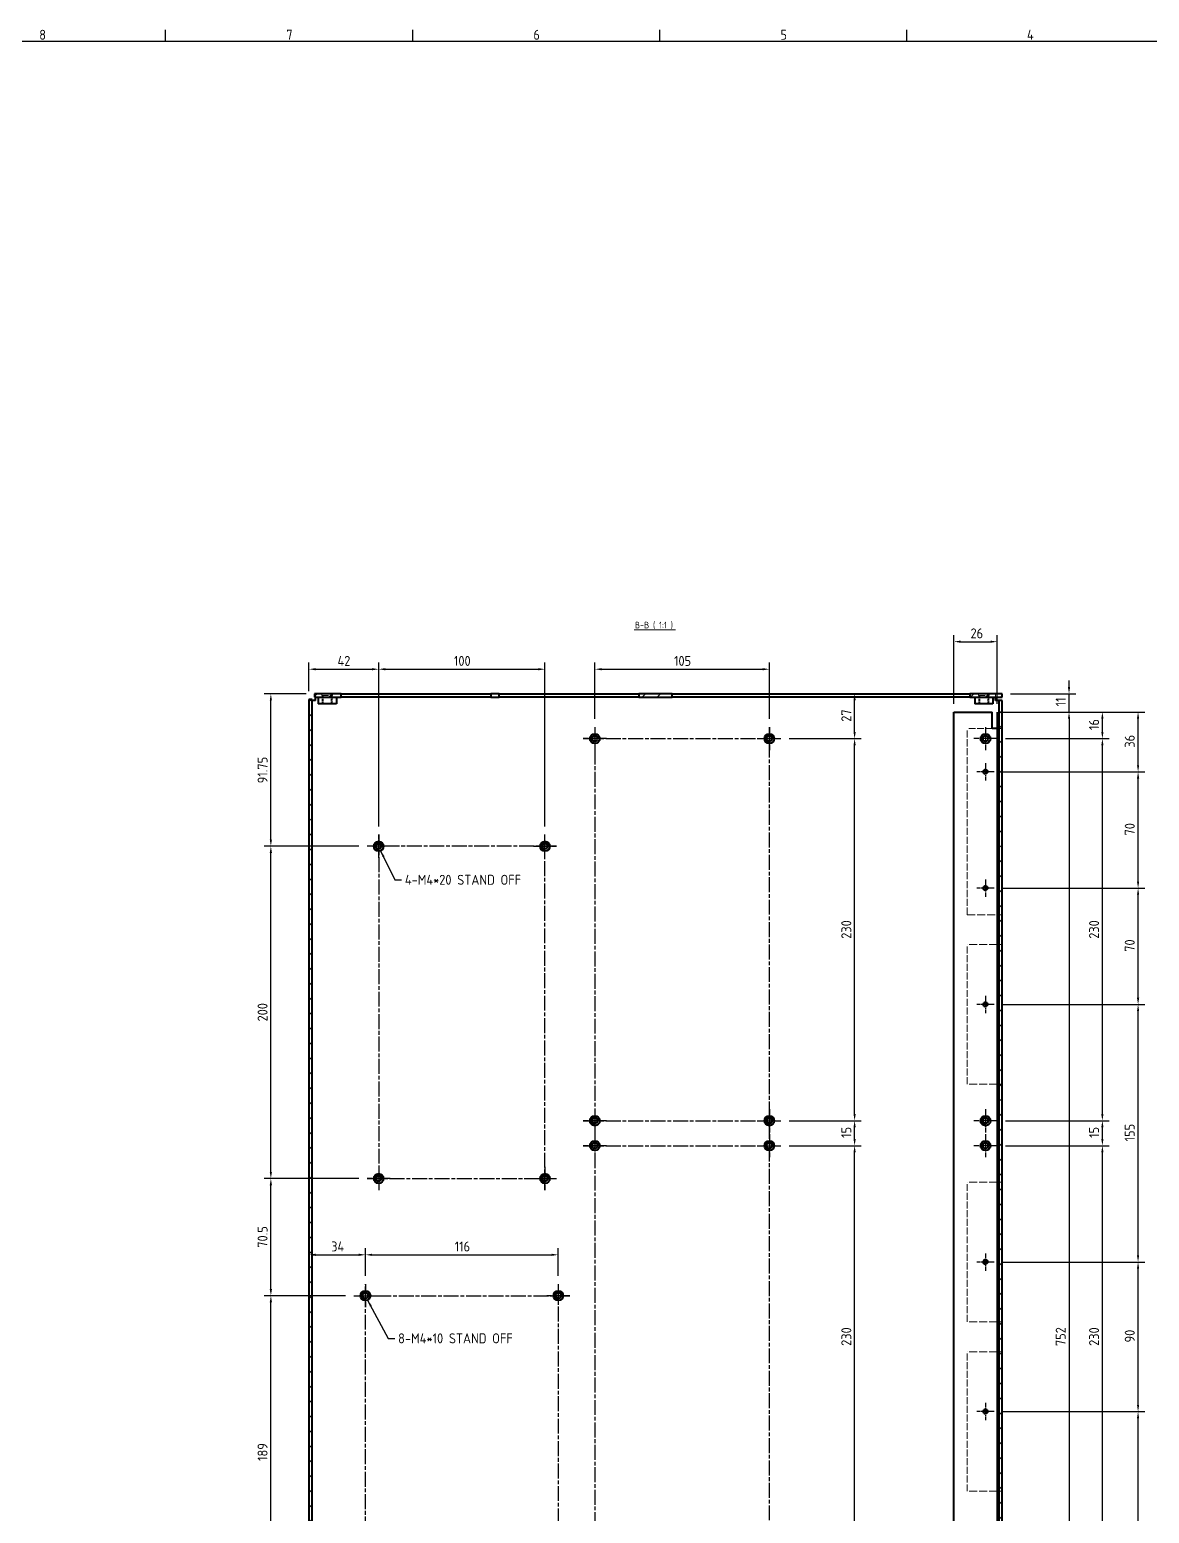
# Model space of a CAD drawing. Header units: millimetres. Extents: x 0 to 2378, y 0 to 1682.
# Drawn here: x 1256 to 1929, y 756 to 1649 of the extents above; entities that cross this region are included whole.
import ezdxf

# ---------------------------------------------------------------- set-up
doc = ezdxf.new("R2010")
doc.units = ezdxf.units.MM
doc.header["$LTSCALE"] = 2
doc.linetypes.add('CHAIN', pattern=[0.3543, 0.2362, -0.0295, 0.0591, -0.0295])
doc.linetypes.add('DASHED', pattern=[0.2067, 0.1654, -0.0413])
doc.layers.get('0').update_dxf_attribs({"color": 3, "lineweight": 25})
for name, color, linetype, lineweight in [('가려진 것(ISO)', 2, 'DASHED', 18), ('가시적인 것(ISO)', 3, 'Continuous', 40), ('가시적인 좁은 것(ISO)', 3, 'Continuous', 35), ('경계(ISO)', 7, 'Continuous', 25), ('기호(ISO)', 5, 'Continuous', 25), ('중심 표식(ISO)', 1, 'Continuous', 25), ('중심선(ISO)', 1, 'Continuous', 25), ('치수(ISO)', 2, 'Continuous', 25), ('해치(ISO)', 7, 'Continuous', 18)]:
    doc.layers.add(name, color=color, linetype=linetype, lineweight=lineweight)
doc.styles.add('문자 텍스트_M2B', font='isocp.shx')
doc.styles.add('치수 텍스트_PSTEK_POSCO', font='isocp.shx')
doc.styles.add('텍스트 스타일512', font='isocp.shx')
doc.dimstyles.new('치수_PSTEK_POSCO', dxfattribs={"dimscale": 2, "dimtxt": 3, "dimasz": 2, "dimexe": 2, "dimexo": 2.5, "dimgap": 1, "dimtad": 1, "dimrnd": 1e-08, "dimdsep": 46, "dimtxsty": '치수 텍스트_PSTEK_POSCO', "dimcen": 0.09, "dimdle": 10, "dimclrd": 7, "dimclre": 7, "dimclrt": 2, "dimadec": 1, "dimazin": 2, "dimtfac": 1, "dimtmove": 0, "dimatfit": 3, "dimfxl": 0, "dimtolj": 1, "dimlwd": -1, "dimlwe": -1, "dimarcsym": 0})
doc.dimstyles.new('치수_PSTEK_POSCO$7', dxfattribs={"dimscale": 2, "dimtxt": 3, "dimasz": 2, "dimexe": 2, "dimexo": 2.5, "dimgap": 1, "dimtad": 1, "dimrnd": 1e-08, "dimdsep": 46, "dimtxsty": '치수 텍스트_PSTEK_POSCO', "dimcen": 0.09, "dimdle": 10, "dimclrd": 7, "dimclre": 7, "dimclrt": 2, "dimadec": 1, "dimazin": 2, "dimtfac": 1, "dimtmove": 0, "dimatfit": 3, "dimfxl": 0, "dimtolj": 1, "dimlwd": -1, "dimlwe": -1, "dimarcsym": 0})

# ---------------------------------------------------------------- blocks, each defined once
blk = doc.blocks.new('경계 Default Border')
at = {"layer": '경계(ISO)'}
for p, q in [((668.81, 821), (668.81, 824.4)), ((743.12, 821), (743.12, 824.4)), ((817.44, 821), (817.44, 824.4)), ((891.75, 821), (891.75, 824.4))]:
    blk.add_line(p, q, dxfattribs=at)
at = {"layer": '경계(ISO)', "flags": 128}
blk.add_lwpolyline([(20, 20), (20, 821), (1169, 821), (1169, 20), (20, 20)], dxfattribs=at)
at = {"layer": '경계(ISO)', "color": 2, "char_height": 3, "attachment_point": 7, "style": '문자 텍스트_M2B'}
for s, insert in [('8', (630.8, 821.37)), ('7', (705.11, 821.39)), ('6', (779.43, 821.37)), ('5', (853.74, 821.37)), ('4', (927.88, 821.4))]:
    blk.add_mtext(s, dxfattribs=dict(at, insert=insert))
blk = doc.blocks.new('*D58')
at = {"layer": 'Defpoints', "color": 0, "transparency": 16777216}
for p in [(1700.83, 1263.92), (1595.83, 1229.1), (1700.83, 1229.1)]:
    blk.add_point(p, dxfattribs=at)
at = {"layer": '치수(ISO)', "color": 7, "transparency": 16777216}
for p, q in [((1595.83, 1234.1), (1595.83, 1267.92)), ((1599.83, 1263.92), (1696.83, 1263.92)), ((1700.83, 1234.1), (1700.83, 1267.92))]:
    blk.add_line(p, q, dxfattribs=at)
for points in [[(1599.83, 1264.58), (1599.83, 1263.25), (1595.83, 1263.92)], [(1696.83, 1264.58), (1696.83, 1263.25), (1700.83, 1263.92)]]:
    blk.add_solid(points, dxfattribs=at)
at = {"layer": '치수(ISO)', "color": 2, "transparency": 16777216, "insert": (1643.42, 1268.92), "char_height": 6, "attachment_point": 4, "style": '치수 텍스트_PSTEK_POSCO'}
blk.add_mtext('\\A1;105', dxfattribs=at)
blk = doc.blocks.new('*D60')
at = {"layer": 'Defpoints', "color": 0, "transparency": 16777216}
for p in [(1752.09, 1249.15), (1821.33, 1249.15), (1707.78, 1222.15)]:
    blk.add_point(p, dxfattribs=at)
at = {"layer": '치수(ISO)', "color": 7, "transparency": 16777216}
for p, q in [((1752.09, 1226.15), (1752.09, 1245.15)), ((1712.78, 1222.15), (1756.09, 1222.15))]:
    blk.add_line(p, q, dxfattribs=at)
for points in [[(1751.42, 1245.15), (1752.75, 1245.15), (1752.09, 1249.15)], [(1751.42, 1226.15), (1752.75, 1226.15), (1752.09, 1222.15)]]:
    blk.add_solid(points, dxfattribs=at)
at = {"layer": '치수(ISO)', "color": 2, "transparency": 16777216, "insert": (1747.09, 1232.3), "char_height": 6, "attachment_point": 4, "rotation": 90, "style": '치수 텍스트_PSTEK_POSCO'}
blk.add_mtext('\\A1;27', dxfattribs=at)
blk = doc.blocks.new('*D61')
at = {"layer": 'Defpoints', "color": 0, "transparency": 16777216}
for p in [(1707.78, 1222.15), (1752.09, 1222.15), (1707.78, 992.15)]:
    blk.add_point(p, dxfattribs=at)
at = {"layer": '치수(ISO)', "color": 7, "transparency": 16777216}
for p, q in [((1712.78, 1222.15), (1756.09, 1222.15)), ((1752.09, 996.15), (1752.09, 1218.15)), ((1712.78, 992.15), (1756.09, 992.15))]:
    blk.add_line(p, q, dxfattribs=at)
for points in [[(1751.42, 1218.15), (1752.75, 1218.15), (1752.09, 1222.15)], [(1751.42, 996.15), (1752.75, 996.15), (1752.09, 992.15)]]:
    blk.add_solid(points, dxfattribs=at)
at = {"layer": '치수(ISO)', "color": 2, "transparency": 16777216, "insert": (1747.09, 1101.69), "char_height": 6, "attachment_point": 4, "rotation": 90, "style": '치수 텍스트_PSTEK_POSCO'}
blk.add_mtext('\\A1;230', dxfattribs=at)
blk = doc.blocks.new('*D62')
at = {"layer": 'Defpoints', "color": 0, "transparency": 16777216}
for p in [(1707.78, 992.15), (1752.09, 992.15), (1707.78, 977.15)]:
    blk.add_point(p, dxfattribs=at)
at = {"layer": '치수(ISO)', "color": 7, "transparency": 16777216}
for p, q in [((1712.78, 992.15), (1756.09, 992.15)), ((1752.09, 981.15), (1752.09, 988.15)), ((1712.78, 977.15), (1756.09, 977.15))]:
    blk.add_line(p, q, dxfattribs=at)
for points in [[(1751.42, 988.15), (1752.75, 988.15), (1752.09, 992.15)], [(1751.42, 981.15), (1752.75, 981.15), (1752.09, 977.15)]]:
    blk.add_solid(points, dxfattribs=at)
at = {"layer": '치수(ISO)', "color": 2, "transparency": 16777216, "insert": (1747.09, 981.85), "char_height": 6, "attachment_point": 4, "rotation": 90, "style": '치수 텍스트_PSTEK_POSCO'}
blk.add_mtext('\\A1;15', dxfattribs=at)
blk = doc.blocks.new('*D63')
at = {"layer": 'Defpoints', "color": 0, "transparency": 16777216}
for p in [(1707.78, 977.15), (1752.09, 977.15), (1707.78, 747.15)]:
    blk.add_point(p, dxfattribs=at)
at = {"layer": '치수(ISO)', "color": 7, "transparency": 16777216}
for p, q in [((1712.78, 977.15), (1756.09, 977.15)), ((1752.09, 751.15), (1752.09, 973.15)), ((1712.78, 747.15), (1756.09, 747.15))]:
    blk.add_line(p, q, dxfattribs=at)
for points in [[(1751.42, 973.15), (1752.75, 973.15), (1752.09, 977.15)], [(1751.42, 751.15), (1752.75, 751.15), (1752.09, 747.15)]]:
    blk.add_solid(points, dxfattribs=at)
at = {"layer": '치수(ISO)', "color": 2, "transparency": 16777216, "insert": (1747.09, 856.69), "char_height": 6, "attachment_point": 4, "rotation": 90, "style": '치수 텍스트_PSTEK_POSCO'}
blk.add_mtext('\\A1;230', dxfattribs=at)
blk = doc.blocks.new('*D69')
at = {"layer": 'Defpoints', "color": 0, "transparency": 16777216}
for p in [(1837.83, 1280.5), (1811.83, 1238.15), (1837.83, 1238.15)]:
    blk.add_point(p, dxfattribs=at)
at = {"layer": '치수(ISO)', "color": 7, "transparency": 16777216}
for p, q in [((1811.83, 1243.15), (1811.83, 1284.5)), ((1815.83, 1280.5), (1833.83, 1280.5)), ((1837.83, 1243.15), (1837.83, 1284.5))]:
    blk.add_line(p, q, dxfattribs=at)
for points in [[(1815.83, 1281.17), (1815.83, 1279.83), (1811.83, 1280.5)], [(1833.83, 1281.17), (1833.83, 1279.83), (1837.83, 1280.5)]]:
    blk.add_solid(points, dxfattribs=at)
at = {"layer": '치수(ISO)', "color": 2, "transparency": 16777216, "insert": (1821.8, 1285.5), "char_height": 6, "attachment_point": 4, "style": '치수 텍스트_PSTEK_POSCO'}
blk.add_mtext('\\A1;26', dxfattribs=at)
blk = doc.blocks.new('*D70')
at = {"layer": 'Defpoints', "color": 0, "transparency": 16777216}
for p in [(1840.83, 1249.15), (1881.06, 1249.15), (1837.83, 1238.15)]:
    blk.add_point(p, dxfattribs=at)
at = {"layer": '치수(ISO)', "color": 7, "transparency": 16777216}
for p, q in [((1881.06, 1253.15), (1881.06, 1257.15)), ((1845.83, 1249.15), (1885.06, 1249.15)), ((1881.06, 1238.15), (1881.06, 1249.15)), ((1842.83, 1238.15), (1885.06, 1238.15)), ((1881.06, 1234.15), (1881.06, 1230.15))]:
    blk.add_line(p, q, dxfattribs=at)
for points in [[(1880.4, 1253.15), (1881.73, 1253.15), (1881.06, 1249.15)], [(1880.4, 1234.15), (1881.73, 1234.15), (1881.06, 1238.15)]]:
    blk.add_solid(points, dxfattribs=at)
at = {"layer": '치수(ISO)', "color": 2, "transparency": 16777216, "insert": (1876.06, 1241.55), "char_height": 6, "attachment_point": 4, "rotation": 90, "style": '치수 텍스트_PSTEK_POSCO'}
blk.add_mtext('\\A1;11', dxfattribs=at)
blk = doc.blocks.new('*D71')
at = {"layer": 'Defpoints', "color": 0, "transparency": 16777216}
for p in [(1834.83, 1238.15), (1835.83, 486.15), (1881.06, 486.15)]:
    blk.add_point(p, dxfattribs=at)
at = {"layer": '치수(ISO)', "color": 7, "transparency": 16777216}
for p, q in [((1839.83, 1238.15), (1885.06, 1238.15)), ((1881.06, 1234.15), (1881.06, 490.15)), ((1840.83, 486.15), (1885.06, 486.15))]:
    blk.add_line(p, q, dxfattribs=at)
for points in [[(1880.4, 1234.15), (1881.73, 1234.15), (1881.06, 1238.15)], [(1880.4, 490.15), (1881.73, 490.15), (1881.06, 486.15)]]:
    blk.add_solid(points, dxfattribs=at)
at = {"layer": '치수(ISO)', "color": 2, "transparency": 16777216, "insert": (1876.06, 856.57), "char_height": 6, "attachment_point": 4, "rotation": 90, "style": '치수 텍스트_PSTEK_POSCO'}
blk.add_mtext('\\A1;752', dxfattribs=at)
blk = doc.blocks.new('*D96')
at = {"layer": 'Defpoints', "color": 0, "transparency": 16777216}
for p in [(1400.94, 1249.15), (1427.24, 1249.15), (1458.88, 1157.4)]:
    blk.add_point(p, dxfattribs=at)
at = {"layer": '치수(ISO)', "color": 7, "transparency": 16777216}
for p, q in [((1422.24, 1249.15), (1396.94, 1249.15)), ((1400.94, 1161.4), (1400.94, 1245.15)), ((1453.88, 1157.4), (1396.94, 1157.4))]:
    blk.add_line(p, q, dxfattribs=at)
for points in [[(1400.27, 1245.15), (1401.61, 1245.15), (1400.94, 1249.15)], [(1400.27, 1161.4), (1401.61, 1161.4), (1400.94, 1157.4)]]:
    blk.add_solid(points, dxfattribs=at)
at = {"layer": '치수(ISO)', "color": 2, "transparency": 16777216, "insert": (1395.94, 1195.25), "char_height": 6, "attachment_point": 4, "rotation": 90, "style": '치수 텍스트_PSTEK_POSCO'}
blk.add_mtext('\\A1;91.75', dxfattribs=at)
blk = doc.blocks.new('*D97')
at = {"layer": 'Defpoints', "color": 0, "transparency": 16777216}
for p in [(1400.94, 1157.4), (1458.88, 1157.4), (1458.88, 957.4)]:
    blk.add_point(p, dxfattribs=at)
at = {"layer": '치수(ISO)', "color": 7, "transparency": 16777216}
for p, q in [((1453.88, 1157.4), (1396.94, 1157.4)), ((1400.94, 961.4), (1400.94, 1153.4)), ((1453.88, 957.4), (1396.94, 957.4))]:
    blk.add_line(p, q, dxfattribs=at)
for points in [[(1400.27, 1153.4), (1401.61, 1153.4), (1400.94, 1157.4)], [(1400.27, 961.4), (1401.61, 961.4), (1400.94, 957.4)]]:
    blk.add_solid(points, dxfattribs=at)
at = {"layer": '치수(ISO)', "color": 2, "transparency": 16777216, "insert": (1395.94, 1051.94), "char_height": 6, "attachment_point": 4, "rotation": 90, "style": '치수 텍스트_PSTEK_POSCO'}
blk.add_mtext('\\A1;200', dxfattribs=at)
blk = doc.blocks.new('*D98')
at = {"layer": 'Defpoints', "color": 0, "transparency": 16777216}
for p in [(1400.94, 957.4), (1458.88, 957.4), (1450.88, 886.9)]:
    blk.add_point(p, dxfattribs=at)
at = {"layer": '치수(ISO)', "color": 7, "transparency": 16777216}
for p, q in [((1453.88, 957.4), (1396.94, 957.4)), ((1400.94, 890.9), (1400.94, 953.4)), ((1445.88, 886.9), (1396.94, 886.9))]:
    blk.add_line(p, q, dxfattribs=at)
for points in [[(1400.27, 953.4), (1401.61, 953.4), (1400.94, 957.4)], [(1400.27, 890.9), (1401.61, 890.9), (1400.94, 886.9)]]:
    blk.add_solid(points, dxfattribs=at)
at = {"layer": '치수(ISO)', "color": 2, "transparency": 16777216, "insert": (1395.94, 915.75), "char_height": 6, "attachment_point": 4, "rotation": 90, "style": '치수 텍스트_PSTEK_POSCO'}
blk.add_mtext('\\A1;70.5', dxfattribs=at)
blk = doc.blocks.new('*D99')
at = {"layer": 'Defpoints', "color": 0, "transparency": 16777216}
for p in [(1400.94, 886.9), (1450.88, 886.9), (1450.88, 697.9)]:
    blk.add_point(p, dxfattribs=at)
at = {"layer": '치수(ISO)', "color": 7, "transparency": 16777216}
for p, q in [((1445.88, 886.9), (1396.94, 886.9)), ((1400.94, 701.9), (1400.94, 882.9)), ((1445.88, 697.9), (1396.94, 697.9))]:
    blk.add_line(p, q, dxfattribs=at)
for points in [[(1400.27, 882.9), (1401.61, 882.9), (1400.94, 886.9)], [(1400.27, 701.9), (1401.61, 701.9), (1400.94, 697.9)]]:
    blk.add_solid(points, dxfattribs=at)
at = {"layer": '치수(ISO)', "color": 2, "transparency": 16777216, "insert": (1395.94, 787.41), "char_height": 6, "attachment_point": 4, "rotation": 90, "style": '치수 텍스트_PSTEK_POSCO'}
blk.add_mtext('\\A1;189', dxfattribs=at)
blk = doc.blocks.new('*D100')
at = {"layer": 'Defpoints', "color": 0, "transparency": 16777216}
for p in [(1465.83, 1263.92), (1423.83, 1245.74), (1465.83, 1164.35)]:
    blk.add_point(p, dxfattribs=at)
at = {"layer": '치수(ISO)', "color": 7, "transparency": 16777216}
for p, q in [((1423.83, 1250.74), (1423.83, 1267.92)), ((1427.83, 1263.92), (1461.83, 1263.92)), ((1465.83, 1169.35), (1465.83, 1267.92))]:
    blk.add_line(p, q, dxfattribs=at)
for points in [[(1427.83, 1264.58), (1427.83, 1263.25), (1423.83, 1263.92)], [(1461.83, 1264.58), (1461.83, 1263.25), (1465.83, 1263.92)]]:
    blk.add_solid(points, dxfattribs=at)
at = {"layer": '치수(ISO)', "color": 2, "transparency": 16777216, "insert": (1441.03, 1268.92), "char_height": 6, "attachment_point": 4, "style": '치수 텍스트_PSTEK_POSCO'}
blk.add_mtext('\\A1;42', dxfattribs=at)
blk = doc.blocks.new('*D101')
at = {"layer": 'Defpoints', "color": 0, "transparency": 16777216}
for p in [(1565.83, 1263.92), (1465.83, 1164.35), (1565.83, 1164.35)]:
    blk.add_point(p, dxfattribs=at)
at = {"layer": '치수(ISO)', "color": 7, "transparency": 16777216}
for p, q in [((1465.83, 1169.35), (1465.83, 1267.92)), ((1469.83, 1263.92), (1561.83, 1263.92)), ((1565.83, 1169.35), (1565.83, 1267.92))]:
    blk.add_line(p, q, dxfattribs=at)
for points in [[(1469.83, 1264.58), (1469.83, 1263.25), (1465.83, 1263.92)], [(1561.83, 1264.58), (1561.83, 1263.25), (1565.83, 1263.92)]]:
    blk.add_solid(points, dxfattribs=at)
at = {"layer": '치수(ISO)', "color": 2, "transparency": 16777216, "insert": (1511.04, 1268.92), "char_height": 6, "attachment_point": 4, "style": '치수 텍스트_PSTEK_POSCO'}
blk.add_mtext('\\A1;100', dxfattribs=at)
blk = doc.blocks.new('*D102')
at = {"layer": 'Defpoints', "color": 0, "transparency": 16777216}
for p in [(1423.83, 1245.74), (1457.83, 911.5), (1457.83, 893.85)]:
    blk.add_point(p, dxfattribs=at)
at = {"layer": '치수(ISO)', "color": 7, "transparency": 16777216}
for p, q in [((1427.83, 911.5), (1453.83, 911.5)), ((1457.83, 898.85), (1457.83, 915.5))]:
    blk.add_line(p, q, dxfattribs=at)
for points in [[(1427.83, 912.16), (1427.83, 910.83), (1423.83, 911.5)], [(1453.83, 912.16), (1453.83, 910.83), (1457.83, 911.5)]]:
    blk.add_solid(points, dxfattribs=at)
at = {"layer": '치수(ISO)', "color": 2, "transparency": 16777216, "insert": (1437.21, 916.5), "char_height": 6, "attachment_point": 4, "style": '치수 텍스트_PSTEK_POSCO'}
blk.add_mtext('\\A1;34', dxfattribs=at)
blk = doc.blocks.new('*D103')
at = {"layer": 'Defpoints', "color": 0, "transparency": 16777216}
for p in [(1573.83, 911.5), (1457.83, 893.85), (1573.83, 893.85)]:
    blk.add_point(p, dxfattribs=at)
at = {"layer": '치수(ISO)', "color": 7, "transparency": 16777216}
for p, q in [((1457.83, 898.85), (1457.83, 915.5)), ((1461.83, 911.5), (1569.83, 911.5)), ((1573.83, 898.85), (1573.83, 915.5))]:
    blk.add_line(p, q, dxfattribs=at)
for points in [[(1461.83, 912.16), (1461.83, 910.83), (1457.83, 911.5)], [(1569.83, 912.16), (1569.83, 910.83), (1573.83, 911.5)]]:
    blk.add_solid(points, dxfattribs=at)
at = {"layer": '치수(ISO)', "color": 2, "transparency": 16777216, "insert": (1511.5, 916.5), "char_height": 6, "attachment_point": 4, "style": '치수 텍스트_PSTEK_POSCO'}
blk.add_mtext('\\A1;116', dxfattribs=at)
blk = doc.blocks.new('*D108')
at = {"layer": 'Defpoints', "color": 0, "transparency": 16777216}
for p in [(1837.78, 977.15), (1901.13, 977.15), (1837.78, 747.15)]:
    blk.add_point(p, dxfattribs=at)
at = {"layer": '치수(ISO)', "color": 7, "transparency": 16777216}
for p, q in [((1842.78, 977.15), (1905.13, 977.15)), ((1901.13, 751.15), (1901.13, 973.15)), ((1842.78, 747.15), (1905.13, 747.15))]:
    blk.add_line(p, q, dxfattribs=at)
for points in [[(1900.46, 973.15), (1901.8, 973.15), (1901.13, 977.15)], [(1900.46, 751.15), (1901.8, 751.15), (1901.13, 747.15)]]:
    blk.add_solid(points, dxfattribs=at)
at = {"layer": '치수(ISO)', "color": 2, "transparency": 16777216, "insert": (1896.13, 856.69), "char_height": 6, "attachment_point": 4, "rotation": 90, "style": '치수 텍스트_PSTEK_POSCO'}
blk.add_mtext('\\A1;230', dxfattribs=at)
blk = doc.blocks.new('*D109')
at = {"layer": 'Defpoints', "color": 0, "transparency": 16777216}
for p in [(1837.78, 992.15), (1901.13, 992.15), (1837.78, 977.15)]:
    blk.add_point(p, dxfattribs=at)
at = {"layer": '치수(ISO)', "color": 7, "transparency": 16777216}
for p, q in [((1842.78, 992.15), (1905.13, 992.15)), ((1901.13, 981.15), (1901.13, 988.15)), ((1842.78, 977.15), (1905.13, 977.15))]:
    blk.add_line(p, q, dxfattribs=at)
for points in [[(1900.46, 988.15), (1901.8, 988.15), (1901.13, 992.15)], [(1900.46, 981.15), (1901.8, 981.15), (1901.13, 977.15)]]:
    blk.add_solid(points, dxfattribs=at)
at = {"layer": '치수(ISO)', "color": 2, "transparency": 16777216, "insert": (1896.13, 981.85), "char_height": 6, "attachment_point": 4, "rotation": 90, "style": '치수 텍스트_PSTEK_POSCO'}
blk.add_mtext('\\A1;15', dxfattribs=at)
blk = doc.blocks.new('*D110')
at = {"layer": 'Defpoints', "color": 0, "transparency": 16777216}
for p in [(1837.78, 1222.15), (1901.13, 1222.15), (1837.78, 992.15)]:
    blk.add_point(p, dxfattribs=at)
at = {"layer": '치수(ISO)', "color": 7, "transparency": 16777216}
for p, q in [((1842.78, 1222.15), (1905.13, 1222.15)), ((1901.13, 996.15), (1901.13, 1218.15)), ((1842.78, 992.15), (1905.13, 992.15))]:
    blk.add_line(p, q, dxfattribs=at)
for points in [[(1900.46, 1218.15), (1901.8, 1218.15), (1901.13, 1222.15)], [(1900.46, 996.15), (1901.8, 996.15), (1901.13, 992.15)]]:
    blk.add_solid(points, dxfattribs=at)
at = {"layer": '치수(ISO)', "color": 2, "transparency": 16777216, "insert": (1896.13, 1101.69), "char_height": 6, "attachment_point": 4, "rotation": 90, "style": '치수 텍스트_PSTEK_POSCO'}
blk.add_mtext('\\A1;230', dxfattribs=at)
blk = doc.blocks.new('*D111')
at = {"layer": 'Defpoints', "color": 0, "transparency": 16777216}
for p in [(1834.83, 1238.15), (1901.13, 1238.15), (1837.78, 1222.15)]:
    blk.add_point(p, dxfattribs=at)
at = {"layer": '치수(ISO)', "color": 7, "transparency": 16777216}
for p, q in [((1839.83, 1238.15), (1905.13, 1238.15)), ((1901.13, 1226.15), (1901.13, 1234.15)), ((1842.78, 1222.15), (1905.13, 1222.15))]:
    blk.add_line(p, q, dxfattribs=at)
for points in [[(1900.46, 1234.15), (1901.8, 1234.15), (1901.13, 1238.15)], [(1900.46, 1226.15), (1901.8, 1226.15), (1901.13, 1222.15)]]:
    blk.add_solid(points, dxfattribs=at)
at = {"layer": '치수(ISO)', "color": 2, "transparency": 16777216, "insert": (1896.13, 1227.32), "char_height": 6, "attachment_point": 4, "rotation": 90, "style": '치수 텍스트_PSTEK_POSCO'}
blk.add_mtext('\\A1;16', dxfattribs=at)
blk = doc.blocks.new('*D115')
at = {"layer": 'Defpoints', "color": 0, "transparency": 16777216}
for p in [(1836.06, 817.15), (1922.59, 817.15), (1836.06, 662.15)]:
    blk.add_point(p, dxfattribs=at)
at = {"layer": '치수(ISO)', "color": 7, "transparency": 16777216}
for p, q in [((1841.06, 817.15), (1926.59, 817.15)), ((1922.59, 666.15), (1922.59, 813.15)), ((1841.06, 662.15), (1926.59, 662.15))]:
    blk.add_line(p, q, dxfattribs=at)
for points in [[(1921.93, 813.15), (1923.26, 813.15), (1922.59, 817.15)], [(1921.93, 666.15), (1923.26, 666.15), (1922.59, 662.15)]]:
    blk.add_solid(points, dxfattribs=at)
at = {"layer": '치수(ISO)', "color": 2, "transparency": 16777216, "insert": (1917.59, 734.75), "char_height": 6, "attachment_point": 4, "rotation": 90, "style": '치수 텍스트_PSTEK_POSCO'}
blk.add_mtext('\\A1;155', dxfattribs=at)
blk = doc.blocks.new('*D116')
at = {"layer": 'Defpoints', "color": 0, "transparency": 16777216}
for p in [(1836.06, 907.15), (1922.59, 907.15), (1836.06, 817.15)]:
    blk.add_point(p, dxfattribs=at)
at = {"layer": '치수(ISO)', "color": 7, "transparency": 16777216}
for p, q in [((1841.06, 907.15), (1926.59, 907.15)), ((1922.59, 821.15), (1922.59, 903.15)), ((1841.06, 817.15), (1926.59, 817.15))]:
    blk.add_line(p, q, dxfattribs=at)
for points in [[(1921.93, 903.15), (1923.26, 903.15), (1922.59, 907.15)], [(1921.93, 821.15), (1923.26, 821.15), (1922.59, 817.15)]]:
    blk.add_solid(points, dxfattribs=at)
at = {"layer": '치수(ISO)', "color": 2, "transparency": 16777216, "insert": (1917.59, 858.75), "char_height": 6, "attachment_point": 4, "rotation": 90, "style": '치수 텍스트_PSTEK_POSCO'}
blk.add_mtext('\\A1;90', dxfattribs=at)
blk = doc.blocks.new('*D117')
at = {"layer": 'Defpoints', "color": 0, "transparency": 16777216}
for p in [(1836.06, 1062.15), (1922.59, 1062.15), (1836.06, 907.15)]:
    blk.add_point(p, dxfattribs=at)
at = {"layer": '치수(ISO)', "color": 7, "transparency": 16777216}
for p, q in [((1841.06, 1062.15), (1926.59, 1062.15)), ((1922.59, 911.15), (1922.59, 1058.15)), ((1841.06, 907.15), (1926.59, 907.15))]:
    blk.add_line(p, q, dxfattribs=at)
for points in [[(1921.93, 1058.15), (1923.26, 1058.15), (1922.59, 1062.15)], [(1921.93, 911.15), (1923.26, 911.15), (1922.59, 907.15)]]:
    blk.add_solid(points, dxfattribs=at)
at = {"layer": '치수(ISO)', "color": 2, "transparency": 16777216, "insert": (1917.59, 979.75), "char_height": 6, "attachment_point": 4, "rotation": 90, "style": '치수 텍스트_PSTEK_POSCO'}
blk.add_mtext('\\A1;155', dxfattribs=at)
blk = doc.blocks.new('*D118')
at = {"layer": 'Defpoints', "color": 0, "transparency": 16777216}
for p in [(1836.06, 1132.15), (1922.59, 1132.15), (1836.06, 1062.15)]:
    blk.add_point(p, dxfattribs=at)
at = {"layer": '치수(ISO)', "color": 7, "transparency": 16777216}
for p, q in [((1841.06, 1132.15), (1926.59, 1132.15)), ((1922.59, 1066.15), (1922.59, 1128.15)), ((1841.06, 1062.15), (1926.59, 1062.15))]:
    blk.add_line(p, q, dxfattribs=at)
for points in [[(1921.93, 1128.15), (1923.26, 1128.15), (1922.59, 1132.15)], [(1921.93, 1066.15), (1923.26, 1066.15), (1922.59, 1062.15)]]:
    blk.add_solid(points, dxfattribs=at)
at = {"layer": '치수(ISO)', "color": 2, "transparency": 16777216, "insert": (1917.59, 1093.87), "char_height": 6, "attachment_point": 4, "rotation": 90, "style": '치수 텍스트_PSTEK_POSCO'}
blk.add_mtext('\\A1;70', dxfattribs=at)
blk = doc.blocks.new('*D119')
at = {"layer": 'Defpoints', "color": 0, "transparency": 16777216}
for p in [(1836.06, 1202.15), (1922.59, 1202.15), (1836.06, 1132.15)]:
    blk.add_point(p, dxfattribs=at)
at = {"layer": '치수(ISO)', "color": 7, "transparency": 16777216}
for p, q in [((1841.06, 1202.15), (1926.59, 1202.15)), ((1922.59, 1136.15), (1922.59, 1198.15)), ((1841.06, 1132.15), (1926.59, 1132.15))]:
    blk.add_line(p, q, dxfattribs=at)
for points in [[(1921.93, 1198.15), (1923.26, 1198.15), (1922.59, 1202.15)], [(1921.93, 1136.15), (1923.26, 1136.15), (1922.59, 1132.15)]]:
    blk.add_solid(points, dxfattribs=at)
at = {"layer": '치수(ISO)', "color": 2, "transparency": 16777216, "insert": (1917.59, 1163.87), "char_height": 6, "attachment_point": 4, "rotation": 90, "style": '치수 텍스트_PSTEK_POSCO'}
blk.add_mtext('\\A1;70', dxfattribs=at)
blk = doc.blocks.new('*D120')
at = {"layer": 'Defpoints', "color": 0, "transparency": 16777216}
for p in [(1834.83, 1238.15), (1922.59, 1238.15), (1836.06, 1202.15)]:
    blk.add_point(p, dxfattribs=at)
at = {"layer": '치수(ISO)', "color": 7, "transparency": 16777216}
for p, q in [((1839.83, 1238.15), (1926.59, 1238.15)), ((1922.59, 1206.15), (1922.59, 1234.15)), ((1841.06, 1202.15), (1926.59, 1202.15))]:
    blk.add_line(p, q, dxfattribs=at)
for points in [[(1921.93, 1234.15), (1923.26, 1234.15), (1922.59, 1238.15)], [(1921.93, 1206.15), (1923.26, 1206.15), (1922.59, 1202.15)]]:
    blk.add_solid(points, dxfattribs=at)
at = {"layer": '치수(ISO)', "color": 2, "transparency": 16777216, "insert": (1917.59, 1216.72), "char_height": 6, "attachment_point": 4, "rotation": 90, "style": '치수 텍스트_PSTEK_POSCO'}
blk.add_mtext('\\A1;36', dxfattribs=at)

msp = doc.modelspace()

# ---------------------------------------------------------------- hatches: boundary and pattern name
at = {"layer": '해치(ISO)'}
h = msp.add_hatch(dxfattribs=at)
h.set_pattern_fill('ANSI31', color=256, scale=50.8, style=0)
h.set_pattern_definition([(45, (0, 0), (-4.490128, 4.490128), [])])
h.paths.add_polyline_path([(1443.326, 1249.152), (1427.241, 1249.152), (1427.241, 1247.152), (1443.326, 1247.152)])
h.paths.add_polyline_path([(1622.326, 1247.152), (1642.326, 1247.152), (1642.326, 1249.152), (1622.326, 1249.152)])
h.paths.add_polyline_path([(1821.326, 1247.152), (1840.826, 1247.152), (1840.826, 1249.152), (1821.326, 1249.152)])
h.paths.add_polyline_path([(1821.326, 367.652), (1821.326, 365.652), (1840.826, 365.652), (1840.826, 367.652)])
h.paths.add_polyline_path([(1642.326, 365.652), (1642.326, 367.652), (1622.326, 367.652), (1622.326, 365.652)])
h.paths.add_polyline_path([(1423.826, 1245.737), (1423.826, 369.066), (1425.826, 369.066), (1425.826, 1245.737)])
h.paths.add_polyline_path([(1427.241, 367.652), (1427.241, 365.652), (1443.326, 365.652), (1443.326, 367.652)])
h.paths.add_polyline_path([(1838.826, 369.652), (1840.826, 369.652), (1840.826, 1245.152), (1838.826, 1245.152)])

# ---------------------------------------------------------------- linework, layer by layer
at = {"layer": '가려진 것(ISO)', "ltscale": 1.904597}
for p, q in [((1425.826, 1245.152), (1423.826, 1245.152)), ((1427.826, 1247.152), (1427.826, 1249.152)), ((1836.826, 1247.152), (1836.826, 1249.152)), ((1840.826, 1228.152), (1838.826, 1228.152)), ((1838.826, 1116.152), (1840.826, 1116.152)), ((1840.826, 1098.152), (1838.826, 1098.152)), ((1838.826, 1014.152), (1840.826, 1014.152)), ((1840.826, 955.152), (1838.826, 955.152)), ((1838.826, 871.152), (1840.826, 871.152)), ((1840.826, 853.152), (1838.826, 853.152)), ((1838.826, 769.152), (1840.826, 769.152))]:
    msp.add_line(p, q, dxfattribs=at)
at = {"layer": '가려진 것(ISO)', "ltscale": 0.952248}
for p, q in [((1431.576, 1248.152), (1431.576, 1249.152)), ((1438.076, 1248.152), (1438.076, 1249.152)), ((1826.576, 1248.152), (1826.576, 1249.152)), ((1833.076, 1248.152), (1833.076, 1249.152))]:
    msp.add_line(p, q, dxfattribs=at)
at = {"layer": '가려진 것(ISO)', "ltscale": 12.349028}
for p, q in [((1431.576, 1248.152), (1438.076, 1248.152)), ((1826.576, 1248.152), (1833.076, 1248.152))]:
    msp.add_line(p, q, dxfattribs=at)
at = {"layer": '가려진 것(ISO)', "ltscale": 4.761642}
for p, q in [((1431.826, 1248.152), (1431.826, 1243.152)), ((1432.368, 1248.152), (1432.368, 1243.152)), ((1437.285, 1248.152), (1437.285, 1243.152)), ((1437.826, 1243.152), (1437.826, 1248.152)), ((1826.826, 1248.152), (1826.826, 1243.152)), ((1827.368, 1248.152), (1827.368, 1243.152)), ((1832.285, 1248.152), (1832.285, 1243.152)), ((1832.826, 1243.152), (1832.826, 1248.152))]:
    msp.add_line(p, q, dxfattribs=at)
at = {"layer": '가려진 것(ISO)', "ltscale": 12.901145}
msp.add_line((1819.826, 1116.152), (1819.826, 1228.152), dxfattribs=at)
at = {"layer": '가려진 것(ISO)', "ltscale": 12.094824}
msp.add_line((1834.826, 1228.152), (1819.826, 1228.152), dxfattribs=at)
at = {"layer": '가려진 것(ISO)', "ltscale": 14.513788}
for p, q in [((1819.826, 1116.152), (1837.826, 1116.152)), ((1837.826, 1098.152), (1819.826, 1098.152)), ((1837.826, 1014.152), (1819.826, 1014.152)), ((1837.826, 955.152), (1819.826, 955.152)), ((1837.826, 871.152), (1819.826, 871.152)), ((1837.826, 853.152), (1819.826, 853.152)), ((1837.826, 769.152), (1819.826, 769.152))]:
    msp.add_line(p, q, dxfattribs=at)
at = {"layer": '가려진 것(ISO)', "ltscale": 12.699565}
for p, q in [((1819.826, 1014.152), (1819.826, 1098.152)), ((1819.826, 871.152), (1819.826, 955.152)), ((1819.826, 769.152), (1819.826, 853.152))]:
    msp.add_line(p, q, dxfattribs=at)
at = {"layer": '가시적인 것(ISO)'}
for p, q in [((1423.826, 1245.737), (1423.826, 369.066)), ((1425.826, 1245.737), (1423.826, 1245.737)), ((1425.826, 369.066), (1425.826, 1245.737)), ((1427.826, 1245.152), (1425.826, 1245.152)), ((1443.326, 1249.152), (1427.241, 1249.152)), ((1427.241, 1249.152), (1427.241, 1247.152)), ((1427.241, 1247.152), (1443.326, 1247.152)), ((1427.826, 1245.152), (1427.826, 1247.152)), ((1429.326, 1247.152), (1429.326, 1243.152)), ((1440.326, 1243.152), (1429.326, 1243.152)), ((1440.326, 1247.152), (1440.326, 1243.152)), ((1443.326, 1247.152), (1443.326, 1249.152)), ((1443.326, 1249.152), (1533.326, 1249.152)), ((1533.326, 1247.152), (1443.326, 1247.152)), ((1538.326, 1249.152), (1533.326, 1249.152)), ((1533.326, 1249.152), (1533.326, 1247.152)), ((1533.326, 1247.152), (1538.326, 1247.152)), ((1538.326, 1247.152), (1538.326, 1249.152)), ((1538.326, 1249.152), (1622.326, 1249.152)), ((1622.326, 1247.152), (1538.326, 1247.152)), ((1642.326, 1249.152), (1622.326, 1249.152)), ((1622.326, 1249.152), (1622.326, 1247.152)), ((1622.326, 1247.152), (1642.326, 1247.152)), ((1642.326, 1247.152), (1642.326, 1249.152)), ((1642.326, 1249.152), (1821.326, 1249.152)), ((1821.326, 1247.152), (1642.326, 1247.152)), ((1840.826, 1249.152), (1821.326, 1249.152)), ((1821.326, 1249.152), (1821.326, 1247.152)), ((1821.326, 1247.152), (1840.826, 1247.152)), ((1824.326, 1247.152), (1824.326, 1243.152)), ((1835.326, 1243.152), (1824.326, 1243.152)), ((1835.326, 1247.152), (1835.326, 1243.152)), ((1836.826, 1245.152), (1836.826, 1247.152)), ((1838.826, 1245.152), (1836.826, 1245.152)), ((1840.826, 1245.152), (1838.826, 1245.152)), ((1838.826, 1245.152), (1838.826, 369.652)), ((1840.826, 1247.152), (1840.826, 1249.152)), ((1840.826, 369.652), (1840.826, 1245.152)), ((1811.826, 1238.152), (1834.826, 1238.152)), ((1811.826, 486.152), (1811.826, 1238.152)), ((1834.826, 1228.152), (1834.826, 1238.152)), ((1837.826, 1238.152), (1837.826, 1228.152)), ((1837.826, 1228.152), (1834.826, 1228.152)), ((1837.826, 1228.152), (1838.826, 1228.152)), ((1837.826, 1228.152), (1837.826, 496.152)), ((1838.826, 1116.152), (1837.826, 1116.152)), ((1837.826, 1098.152), (1838.826, 1098.152)), ((1838.826, 1014.152), (1837.826, 1014.152)), ((1837.826, 955.152), (1838.826, 955.152)), ((1838.826, 871.152), (1837.826, 871.152)), ((1837.826, 853.152), (1838.826, 853.152)), ((1838.826, 769.152), (1837.826, 769.152))]:
    msp.add_line(p, q, dxfattribs=at)
for centre, radius in [((1595.826, 1222.152), 2.95), ((1595.826, 1222.152), 1.621), ((1700.826, 1222.152), 2.95), ((1700.826, 1222.152), 1.621), ((1830.826, 1222.152), 2.95), ((1830.826, 1222.152), 1.621), ((1830.826, 1202.152), 1.23), ((1465.826, 1157.402), 2.95), ((1465.826, 1157.402), 1.621), ((1565.826, 1157.402), 2.95), ((1565.826, 1157.402), 1.621), ((1830.826, 1132.152), 1.23), ((1830.826, 1062.152), 1.23), ((1595.826, 992.152), 2.95), ((1595.826, 992.152), 1.621), ((1700.826, 992.152), 2.95), ((1700.826, 992.152), 1.621), ((1830.826, 992.152), 2.95), ((1830.826, 992.152), 1.621), ((1595.826, 977.152), 2.95), ((1595.826, 977.152), 1.621), ((1700.826, 977.152), 2.95), ((1700.826, 977.152), 1.621), ((1830.826, 977.152), 2.95), ((1830.826, 977.152), 1.621), ((1465.826, 957.402), 2.95), ((1465.826, 957.402), 1.621), ((1565.826, 957.402), 2.95), ((1565.826, 957.402), 1.621), ((1830.826, 907.152), 1.23), ((1457.826, 886.902), 2.95), ((1457.826, 886.902), 1.621), ((1573.826, 886.902), 2.95), ((1573.826, 886.902), 1.621), ((1830.826, 817.152), 1.23)]:
    msp.add_circle(centre, radius, dxfattribs=at)
at = {"layer": '가시적인 좁은 것(ISO)'}
for centre, radius in [((1595.826, 1222.152), 2), ((1700.826, 1222.152), 2), ((1830.826, 1222.152), 2), ((1830.826, 1202.152), 1.5), ((1465.826, 1157.402), 2), ((1565.826, 1157.402), 2), ((1830.826, 1132.152), 1.5), ((1830.826, 1062.152), 1.5), ((1595.826, 992.152), 2), ((1700.826, 992.152), 2), ((1830.826, 992.152), 2), ((1595.826, 977.152), 2), ((1700.826, 977.152), 2), ((1830.826, 977.152), 2), ((1465.826, 957.402), 2), ((1565.826, 957.402), 2), ((1830.826, 907.152), 1.5), ((1457.826, 886.902), 2), ((1573.826, 886.902), 2), ((1830.826, 817.152), 1.5)]:
    msp.add_arc(centre, radius, 350, 260, dxfattribs=at)
at = {"layer": '기호(ISO)', "color": 7, "lineweight": 18}
msp.add_line((1619.53, 1287.625), (1644.422, 1287.625), dxfattribs=at)
at = {"layer": '중심 표식(ISO)', "linetype": 'CHAIN', "ltscale": 7.722792}
for p, q in [((1595.826, 1229.102), (1595.826, 1215.202)), ((1700.826, 1229.102), (1700.826, 1215.202)), ((1830.826, 1229.102), (1830.826, 1215.202)), ((1602.776, 1222.152), (1588.876, 1222.152)), ((1693.876, 1222.152), (1707.776, 1222.152)), ((1837.776, 1222.152), (1823.876, 1222.152)), ((1465.826, 1150.452), (1465.826, 1164.352)), ((1565.826, 1150.452), (1565.826, 1164.352)), ((1472.776, 1157.402), (1458.876, 1157.402)), ((1558.876, 1157.402), (1572.776, 1157.402)), ((1602.776, 992.152), (1588.876, 992.152)), ((1595.826, 999.102), (1595.826, 985.202)), ((1693.876, 992.152), (1707.776, 992.152)), ((1700.826, 999.102), (1700.826, 985.202)), ((1837.776, 992.152), (1823.876, 992.152)), ((1830.826, 999.102), (1830.826, 985.202)), ((1595.826, 984.102), (1595.826, 970.202)), ((1700.826, 984.102), (1700.826, 970.202)), ((1830.826, 984.102), (1830.826, 970.202)), ((1602.776, 977.152), (1588.876, 977.152)), ((1693.876, 977.152), (1707.776, 977.152)), ((1837.776, 977.152), (1823.876, 977.152)), ((1465.826, 964.352), (1465.826, 950.452)), ((1565.826, 964.352), (1565.826, 950.452)), ((1472.776, 957.402), (1458.876, 957.402)), ((1558.876, 957.402), (1572.776, 957.402)), ((1457.826, 893.852), (1457.826, 879.952)), ((1450.876, 886.902), (1464.776, 886.902)), ((1580.776, 886.902), (1566.876, 886.902))]:
    msp.add_line(p, q, dxfattribs=at)
at = {"layer": '중심 표식(ISO)', "linetype": 'CHAIN', "ltscale": 5.810959}
for p, q in [((1830.826, 1207.381), (1830.826, 1196.922)), ((1836.056, 1202.152), (1825.597, 1202.152)), ((1830.826, 1137.381), (1830.826, 1126.922)), ((1836.056, 1132.152), (1825.597, 1132.152)), ((1830.826, 1067.381), (1830.826, 1056.922)), ((1836.056, 1062.152), (1825.597, 1062.152)), ((1830.826, 912.381), (1830.826, 901.922)), ((1836.056, 907.152), (1825.597, 907.152)), ((1830.826, 822.381), (1830.826, 811.922)), ((1836.056, 817.152), (1825.597, 817.152))]:
    msp.add_line(p, q, dxfattribs=at)
at = {"layer": '중심선(ISO)', "linetype": 'CHAIN', "ltscale": 19.051651}
for p, q in [((1595.826, 1229.102), (1595.826, 495.202)), ((1700.826, 495.202), (1700.826, 1229.102)), ((1588.876, 1222.152), (1707.776, 1222.152)), ((1465.826, 1164.352), (1465.826, 950.452)), ((1565.826, 950.452), (1565.826, 1164.352)), ((1572.776, 1157.402), (1458.876, 1157.402)), ((1588.876, 992.152), (1707.776, 992.152)), ((1588.876, 977.152), (1707.776, 977.152)), ((1458.876, 957.402), (1572.776, 957.402)), ((1457.826, 690.952), (1457.826, 893.852)), ((1573.826, 893.852), (1573.826, 569.952)), ((1450.876, 886.902), (1580.776, 886.902))]:
    msp.add_line(p, q, dxfattribs=at)

# ---------------------------------------------------------------- block references
at = {"xscale": 2, "yscale": 2, "zscale": 2}
msp.add_blockref('경계 Default Border', (0, 0), dxfattribs=at)

# ---------------------------------------------------------------- texts
at = {"layer": '기호(ISO)', "color": 7, "insert": (1619.946, 1288.067), "char_height": 4, "attachment_point": 7, "style": '텍스트 스타일512'}
msp.add_mtext('B-B ( 1:1 )', dxfattribs=at)
at = {"layer": '기호(ISO)', "color": 2, "char_height": 6, "attachment_point": 4, "style": '치수 텍스트_PSTEK_POSCO'}
for s, insert, width in [('{\\fISOCP|b0|i0;\\H6.0000;4-M4*20 STAND OFF}', (1481.529, 1137.18), 82.69846), ('{\\fISOCP|b0|i0;\\H6.0000;8-M4*10 STAND OFF}', (1477.484, 861.212), 80.69607)]:
    msp.add_mtext(s, dxfattribs=dict(at, insert=insert, width=width))

# ---------------------------------------------------------------- dimensions: what is measured, and where the dimension line sits
at = {"layer": '치수(ISO)', "color": 7}
dim = msp.add_linear_dim(base=(1837.826, 1280.5), p1=(1811.826, 1238.152), p2=(1837.826, 1238.152), dimstyle='치수_PSTEK_POSCO', override={"dimdec": 2, "dimtp": 0, "dimtm": 0, "dimtdec": 2, "dimtofl": 0, "dimatfit": 1}, dxfattribs=at)
dim.commit()
dim.dimension.update_dxf_attribs({"geometry": '*D69', "text_midpoint": (1825.326, 1280.5), "dimtype": 160})
for base, p1, p2, angle, override, picture, middle in [((1465.826, 1263.918), (1423.826, 1245.737), (1465.826, 1164.352), 180, {"dimdec": 2, "dimtp": 0, "dimtm": 0, "dimtdec": 2, "dimtofl": 0, "dimatfit": 1}, '*D100', (1444.806, 1263.918)), ((1565.826, 1263.918), (1465.826, 1164.352), (1565.826, 1164.352), 180, {"dimdec": 2, "dimtp": 0, "dimtm": 0, "dimtdec": 2, "dimtofl": 0, "dimatfit": 1}, '*D101', (1515.846, 1263.918)), ((1700.826, 1263.918), (1595.826, 1229.102), (1700.826, 1229.102), 180, {"dimdec": 2, "dimtp": 0, "dimtm": 0, "dimtdec": 2, "dimtofl": 0, "dimatfit": 1}, '*D58', (1648.346, 1263.918)), ((1881.063, 1249.152), (1837.826, 1238.152), (1840.826, 1249.152), 90, {"dimdec": 2, "dimtp": 0, "dimtm": 0, "dimtdec": 2, "dimtofl": 1, "dimatfit": 1}, '*D70', (1881.063, 1243.652)), ((1400.941, 1249.152), (1458.876, 1157.402), (1427.241, 1249.152), 90, {"dimdec": 2, "dimtp": 0, "dimtm": 0, "dimtdec": 2, "dimtofl": 0, "dimatfit": 1}, '*D96', (1400.941, 1203.297)), ((1457.826, 911.498), (1423.826, 1245.737), (1457.826, 893.852), 180, {"dimdec": 2, "dimse1": 1, "dimtp": 0, "dimtm": 0, "dimtdec": 2, "dimtofl": 0, "dimatfit": 1}, '*D102', (1440.806, 911.498)), ((1752.087, 1249.152), (1707.776, 1222.152), (1821.326, 1249.152), 90, {"dimdec": 2, "dimse2": 1, "dimtp": 0, "dimtm": 0, "dimtdec": 2, "dimtofl": 0, "dimatfit": 1}, '*D60', (1752.087, 1235.672)), ((1881.063, 486.152), (1834.826, 1238.152), (1835.826, 486.152), 270, {"dimdec": 2, "dimtp": 0, "dimtm": 0, "dimtdec": 2, "dimtofl": 0, "dimatfit": 1}, '*D71', (1881.063, 862.152)), ((1901.131, 1238.152), (1837.776, 1222.152), (1834.826, 1238.152), 90, {"dimdec": 2, "dimtp": 0, "dimtm": 0, "dimtdec": 2, "dimtofl": 0, "dimatfit": 1}, '*D111', (1901.131, 1230.172)), ((1922.593, 1238.152), (1836.056, 1202.152), (1834.826, 1238.152), 90, {"dimdec": 2, "dimtp": 0, "dimtm": 0, "dimtdec": 2, "dimtofl": 0, "dimatfit": 1}, '*D120', (1922.593, 1220.172)), ((1752.087, 1222.152), (1707.776, 992.152), (1707.776, 1222.152), 90, {"dimdec": 2, "dimtp": 0, "dimtm": 0, "dimtdec": 2, "dimtofl": 0, "dimatfit": 1}, '*D61', (1752.087, 1107.172)), ((1901.131, 1222.152), (1837.776, 992.152), (1837.776, 1222.152), 90, {"dimdec": 2, "dimtp": 0, "dimtm": 0, "dimtdec": 2, "dimtofl": 0, "dimatfit": 1}, '*D110', (1901.131, 1107.172)), ((1922.593, 1202.152), (1836.056, 1132.152), (1836.056, 1202.152), 90, {"dimdec": 2, "dimtp": 0, "dimtm": 0, "dimtdec": 2, "dimtofl": 0, "dimatfit": 1}, '*D119', (1922.593, 1167.172)), ((1400.941, 1157.402), (1458.876, 957.402), (1458.876, 1157.402), 90, {"dimdec": 2, "dimtp": 0, "dimtm": 0, "dimtdec": 2, "dimtofl": 0, "dimatfit": 1}, '*D97', (1400.941, 1057.422)), ((1922.593, 1132.152), (1836.056, 1062.152), (1836.056, 1132.152), 90, {"dimdec": 2, "dimtp": 0, "dimtm": 0, "dimtdec": 2, "dimtofl": 0, "dimatfit": 1}, '*D118', (1922.593, 1097.172)), ((1922.593, 1062.152), (1836.056, 907.152), (1836.056, 1062.152), 90, {"dimdec": 2, "dimtp": 0, "dimtm": 0, "dimtdec": 2, "dimtofl": 0, "dimatfit": 1}, '*D117', (1922.593, 984.672)), ((1752.087, 992.152), (1707.776, 977.152), (1707.776, 992.152), 90, {"dimdec": 2, "dimtp": 0, "dimtm": 0, "dimtdec": 2, "dimtofl": 0, "dimatfit": 1}, '*D62', (1752.087, 984.672)), ((1901.131, 992.152), (1837.776, 977.152), (1837.776, 992.152), 90, {"dimdec": 2, "dimtp": 0, "dimtm": 0, "dimtdec": 2, "dimtofl": 0, "dimatfit": 1}, '*D109', (1901.131, 984.672)), ((1752.087, 977.152), (1707.776, 747.152), (1707.776, 977.152), 90, {"dimdec": 2, "dimtp": 0, "dimtm": 0, "dimtdec": 2, "dimtofl": 0, "dimatfit": 1}, '*D63', (1752.087, 862.172)), ((1901.131, 977.152), (1837.776, 747.152), (1837.776, 977.152), 90, {"dimdec": 2, "dimtp": 0, "dimtm": 0, "dimtdec": 2, "dimtofl": 0, "dimatfit": 1}, '*D108', (1901.131, 862.172)), ((1400.941, 957.402), (1450.876, 886.902), (1458.876, 957.402), 90, {"dimdec": 2, "dimtp": 0, "dimtm": 0, "dimtdec": 2, "dimtofl": 0, "dimatfit": 1}, '*D98', (1400.941, 922.172)), ((1573.826, 911.498), (1457.826, 893.852), (1573.826, 893.852), 180, {"dimdec": 2, "dimtp": 0, "dimtm": 0, "dimtdec": 2, "dimtofl": 0, "dimatfit": 1}, '*D103', (1515.846, 911.498)), ((1922.593, 907.152), (1836.056, 817.152), (1836.056, 907.152), 90, {"dimdec": 2, "dimtp": 0, "dimtm": 0, "dimtdec": 2, "dimtofl": 0, "dimatfit": 1}, '*D116', (1922.593, 862.172)), ((1400.941, 886.902), (1450.876, 697.902), (1450.876, 886.902), 90, {"dimdec": 2, "dimtp": 0, "dimtm": 0, "dimtdec": 2, "dimtofl": 0, "dimatfit": 1}, '*D99', (1400.941, 792.422)), ((1922.593, 817.152), (1836.056, 662.152), (1836.056, 817.152), 90, {"dimdec": 2, "dimtp": 0, "dimtm": 0, "dimtdec": 2, "dimtofl": 0, "dimatfit": 1}, '*D115', (1922.593, 739.672))]:
    dim = msp.add_linear_dim(base=base, p1=p1, p2=p2, angle=angle, dimstyle='치수_PSTEK_POSCO', override=override, dxfattribs=at)
    dim.commit()
    dim.dimension.update_dxf_attribs({"geometry": picture, "text_midpoint": middle, "dimtype": 160})

# ---------------------------------------------------------------- leaders
at = {"layer": '기호(ISO)', "color": 7, "annotation_type": 0, "has_hookline": 1, "hookline_direction": 0}
for points, text_width in [([(1466.976, 1154.685), (1475.529, 1137.18), (1479.529, 1137.18)], 80.767), ([(1459.169, 884.275), (1471.484, 861.212), (1475.484, 861.212)], 78.746)]:
    msp.add_leader(points, dimstyle='치수_PSTEK_POSCO$7', override={"dimtad": 0}, dxfattribs=dict(at, text_width=text_width))

doc.saveas('drawing.dxf')
